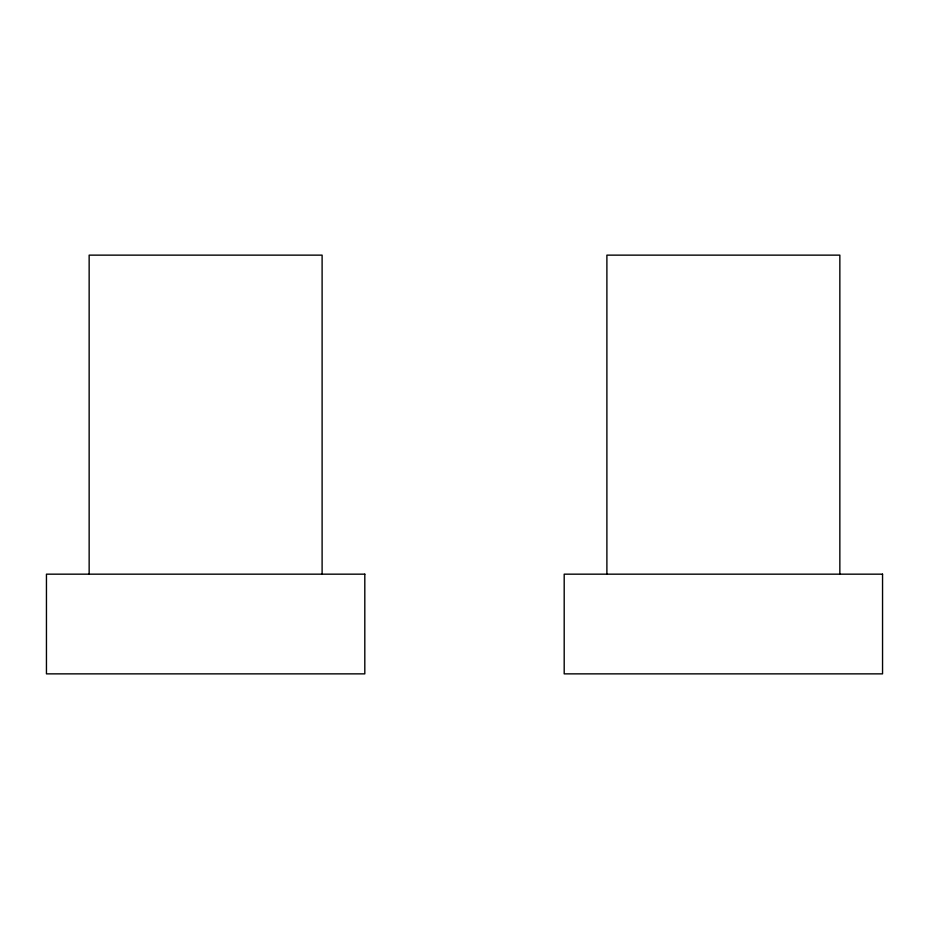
<?xml version="1.0" encoding="UTF-8"?>
<svg xmlns="http://www.w3.org/2000/svg" width="929" height="929" viewBox="0 0 929 929"><rect width="100%" height="100%" fill="white"/><g stroke="black" fill="none" stroke-linecap="round" stroke-linejoin="round"><path stroke-width="1.39" d="M839.851 574.168L839.851 255.138L606.892 255.138L606.892 574.168M322.108 574.168L322.108 255.138L89.149 255.138L89.149 574.168M364.807 574.168L46.45 574.168L46.45 673.862L364.807 673.862L364.807 574.168M882.55 574.168L564.193 574.168L564.193 673.862L882.55 673.862L882.55 574.168"/></g></svg>
